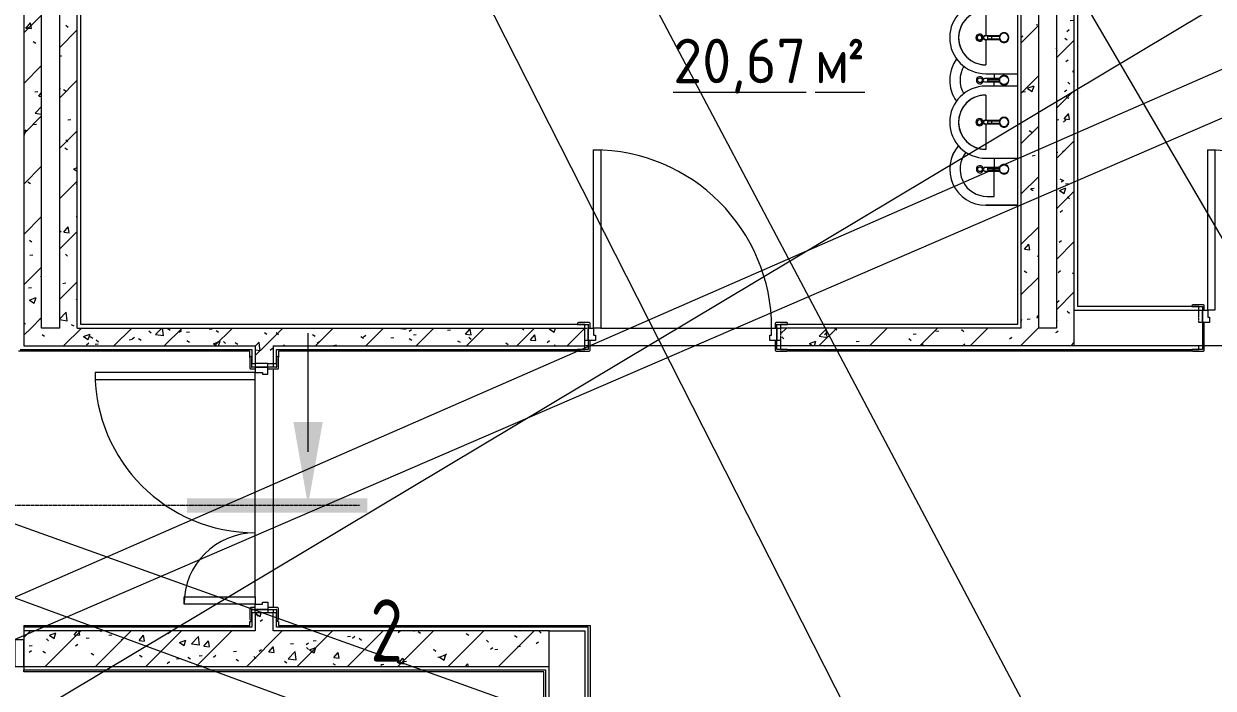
# Model space of a CAD drawing. Header units: millimetres. Extents: x -584918 to 2941280, y 3000189 to 4229862.
# Drawn here: x 172282 to 178962, y 3663408 to 3667139 of the extents above; entities that cross this region are included whole.
import ezdxf

# ---------------------------------------------------------------- set-up
doc = ezdxf.new("R2010")
doc.units = ezdxf.units.MM
doc.linetypes.add('ASVP_Линия разреза', pattern=[20, 0, -10, 0, -10])
doc.linetypes.add('ASVP_Невидимые', pattern=[5, 3, -2])
for name, color, linetype, lineweight in [('Витраж', 7, 'Continuous', 0), ('Двери', 7, 'Continuous', 0), ('Марки помещений', 7, 'Continuous', 0), ('Обобщенные модели', 7, 'Continuous', 0), ('Перекрытие', 7, 'Continuous', 0), ('Разрезы', 7, 'Continuous', 0), ('Сантехника', 7, 'Continuous', 0), ('Стены внутренние', 7, 'Continuous', 0), ('Стены несущие', 7, 'Continuous', 0), ('Стены отделка', 7, 'Continuous', 0), ('экспертиза ДУ', 1, 'Continuous', 0), ('экспертиза ДУ пояснения', 6, 'Continuous', 0), ('экспертиза условные обозначения', 1, 'Continuous', 0)]:
    doc.layers.add(name, color=color, linetype=linetype, lineweight=lineweight)
doc.styles.add('GOST Common_2', font='', dxfattribs={"height": 500})
doc.styles.add('GOST Common_3', font='', dxfattribs={"width": 0.9, "height": 500})
doc.styles.add('GOST Common_4', font='', dxfattribs={"width": 0.8, "height": 700})
doc.styles.get('GOST Common_2').set_extended_font_data('GOST Common')
doc.styles.get('GOST Common_3').set_extended_font_data('GOST Common')
doc.styles.get('GOST Common_4').set_extended_font_data('GOST Common')
pattern_1 = [(45, (192051.36, 3643581.32), (-141.4214, 141.4214), [])]
pattern_2 = [(50, (192051.36, 3643581.32), (364.368, -31.8783), [38.1, -419.1]), (355, (192051.36, 3643581.3), (-70.486, 382.1133), [30.48, -335.28]), (100.451, (192081.73, 3643578.66), (293.885, 350.2334), [32.38, -356.18]), (46.184, (192051.36, 3643682.9), (542.1585, -84.086), [57.15, -628.65]), (96.636, (192096.54, 3643675.9), (474.805, 494.8554), [48.57, -534.27]), (351.184, (192051.36, 3643682.9), (474.81, 494.85), [45.72, -502.92]), (21, (192102.16, 3643657.52), (303.2285, -204.5305), [38.1, -419.1]), (326, (192102.16, 3643657.5), (123.604, 368.376), [30.48, -335.28]), (71.451, (192127.43, 3643640.47), (426.834, 163.8427), [32.38, -356.18]), (37.5, (192051.36, 3643581.32), (6.17665, 169.11015), [16.764, -314.452, 16.764, -323.596, -336.55]), (37.5, (192051.36, 3643581.32), (6.17665, 169.11015), [-671.576, 16.764, -319.786]), (7.5, (192051.36, 3643581.32), (133.6389, 200.3615), [16.764, -177.292, 16.764, -306.832, -128.27]), (7.5, (192051.36, 3643581.32), (133.6389, 200.3615), [-517.652, 16.764, -111.506]), (327.5, (191938.08, 3643581.32), (271.1818, -11.45836), [16.764, -110.236, 16.764, -379.476, -525.78]), (327.5, (191938.08, 3643581.32), (271.1818, -11.45836), [-523.24, 16.764, -509.016]), (317.5, (191887.28, 3643581.32), (296.2585, 50.8528), [16.764, -148.336, 16.764, -246.38, -373.38]), (317.5, (191887.28, 3643581.32), (296.2585, 50.8528), [-428.244, 16.764, -356.616])]

# ---------------------------------------------------------------- blocks, each defined once
blk = doc.blocks.new('ADSK_УмывальникДетский_Полукруглый_Керамический_ГОСТ30493-96 _ копия - 2-ой величины-925761-АР Этаж 01')
at = {"layer": 'Сантехника', "color": 9, "true_color": 0xe1b7aa}
for p, q in [((-14189.1, 24631.8), (-14366.6, 24631.8)), ((-14366.6, 24581.8), (-14366.6, 24439.3)), ((-14366.6, 24419.4), (-14366.6, 24276.8)), ((-14366.6, 24226.8), (-14189.1, 24226.8))]:
    blk.add_line(p, q, dxfattribs=at)
at = {"layer": 'Сантехника', "color": 9, "true_color": 0xe1b7aa, "flags": 128}
blk.add_lwpolyline([(-14366.6, 24581.8), (-14372.7, 24581.7), (-14378.8, 24581.3), (-14384.9, 24580.7), (-14390.9, 24579.9), (-14396.9, 24578.8), (-14402.9, 24577.5), (-14408.7, 24575.9), (-14414.6, 24574.1), (-14420.3, 24572.1), (-14426, 24569.8), (-14431.6, 24567.3), (-14437, 24564.6), (-14442.4, 24561.7), (-14447.6, 24558.5), (-14452.7, 24555.2), (-14457.7, 24551.7), (-14462.5, 24547.9), (-14467.2, 24544), (-14471.7, 24539.9), (-14476, 24535.6), (-14480.2, 24531.1), (-14484.1, 24526.5), (-14487.9, 24521.7), (-14491.5, 24516.8), (-14494.9, 24511.7), (-14498.1, 24506.5), (-14501.1, 24501.2), (-14503.9, 24495.8), (-14506.4, 24490.2), (-14508.7, 24484.6), (-14510.8, 24478.9), (-14512.7, 24473.1), (-14514.3, 24467.2), (-14515.7, 24461.2), (-14516.9, 24455.3), (-14517.8, 24449.2), (-14518.5, 24443.2), (-14518.9, 24437.1), (-14519.1, 24431), (-14519, 24424.9), (-14518.7, 24418.8), (-14518.2, 24412.7), (-14517.4, 24406.7), (-14516.4, 24400.7), (-14515.1, 24394.7), (-14513.6, 24388.8), (-14511.9, 24382.9), (-14509.9, 24377.2), (-14507.7, 24371.5), (-14505.3, 24365.9), (-14502.6, 24360.4), (-14499.8, 24355), (-14496.7, 24349.7), (-14493.4, 24344.6), (-14489.9, 24339.6), (-14486.2, 24334.7), (-14482.3, 24330), (-14478.3, 24325.5), (-14474, 24321.1), (-14469.6, 24316.9), (-14465, 24312.9), (-14460.3, 24309), (-14455.4, 24305.4), (-14450.4, 24301.9), (-14445.2, 24298.7), (-14439.9, 24295.6), (-14434.5, 24292.8), (-14429, 24290.2), (-14423.4, 24287.8), (-14417.7, 24285.6), (-14411.9, 24283.7), (-14406, 24282), (-14400.1, 24280.6), (-14394.1, 24279.3), (-14388.1, 24278.4), (-14382.1, 24277.6), (-14376, 24277.1), (-14369.9, 24276.9), (-14366.6, 24276.8)], dxfattribs=at)
at = {"layer": 'Сантехника', "color": 9, "true_color": 0xe1b7aa}
for centre, radius, start, end in [((-14366.6, 24429.3), 202.5, 90, 270), ((-14366.6, 24429.3), 152.5, 90, 270), ((-14401.6, 24429.3), 20, 90, 270), ((-14401.6, 24429.3), 20, 15, 90), ((-14401.6, 24429.3), 20, 270, 345)]:
    blk.add_arc(centre, radius, start, end, dxfattribs=at)
blk = doc.blocks.new('ADSK_Смеситель_ГОСТ25809-96 - Для умывальника_Однорукояточный-V98-АР Этаж 01')
at = {"layer": 'Сантехника', "color": 253, "true_color": 0xaaaaaa}
for p, q in [((-14370.2, 23489.7), (-14374.1, 23489.7)), ((-14374.1, 23469.7), (-14370.2, 23469.7)), ((-14347.5, 23489.7), (-14370.2, 23489.7)), ((-14370.2, 23469.7), (-14347.5, 23469.7)), ((-14334.4, 23485.7), (-14355.1, 23485.7)), ((-14355.1, 23484.7), (-14355.1, 23485.7)), ((-14355.1, 23485.7), (-14355.1, 23484.7)), ((-14355.1, 23474.7), (-14355.1, 23484.7)), ((-14355.1, 23474.7), (-14355.1, 23473.7)), ((-14355.1, 23473.7), (-14355.1, 23474.7)), ((-14355.1, 23473.7), (-14334.4, 23473.7)), ((-14289.3, 23489.7), (-14347.5, 23489.7)), ((-14347.5, 23469.7), (-14289.3, 23469.7)), ((-14288.7, 23485.7), (-14334.4, 23485.7)), ((-14334.4, 23473.7), (-14288.7, 23473.7)), ((-14334.3, 23484.7), (-14334.3, 23474.7))]:
    blk.add_line(p, q, dxfattribs=at)
for radius, start, end in [(27.5, 90, 168.92236), (27.5, 191.0769, 270), (27.5, 135, 168.02326), (27.5, 191.97737, 225), (24.5, 90, 270), (24.5, 165, 169.77016), (24.5, 165, 169.77016), (24.5, 190.22984, 195), (24.5, 190.22984, 195), (27.5, 113.3122, 126.68809), (27.5, 233.31278, 246.68867), (27.5, 90, 108.02305), (27.5, 251.97766, 270), (27.5, 71.97695, 90), (27.5, 270, 90), (24.5, 270, 90), (27.5, 270, 288.02234), (27.5, 53.31191, 66.6878), (27.5, 293.31133, 306.68722), (27.5, 11.97674, 45), (27.5, 315, 348.02263), (27.5, 353.31162, 6.68751)]:
    blk.add_arc((-14264.1, 23479.7), radius, start, end, dxfattribs=at)
for start_param, end_param in [(0.523599, 1.570796), (1.570796, 2.617994), (0, 0.436735), (2.704858, 3.141593)]:
    blk.add_ellipse((-14374.1, 23479.7), major_axis=(0, 10), ratio=0.965926, start_param=start_param, end_param=end_param, dxfattribs=at)
for points, knots in [([(-14377.3, 23479.7), (-14377.3, 23480.5), (-14377.2, 23481.9), (-14376.8, 23483.5), (-14376.4, 23484.7), (-14375.9, 23485.6), (-14375.5, 23486.3), (-14375.1, 23486.9), (-14374.5, 23487.6), (-14373.9, 23488.2), (-14373.3, 23488.7), (-14372.9, 23488.9), (-14372.5, 23489.2), (-14372.1, 23489.3), (-14371.6, 23489.5), (-14371.1, 23489.6), (-14370.7, 23489.7), (-14370.4, 23489.7), (-14370.2, 23489.7)], [0, 0, 0, 0, 0.0833333, 0.125, 0.1666667, 0.2083333, 0.2291667, 0.25, 0.2916667, 0.3333333, 0.3541667, 0.375, 0.3958333, 0.4166667, 0.4375, 0.4583333, 0.4791667, 0.5, 0.5, 0.5, 0.5]), ([(-14370.2, 23469.7), (-14370.4, 23469.7), (-14370.7, 23469.7), (-14371.1, 23469.8), (-14371.6, 23469.9), (-14372.1, 23470), (-14372.5, 23470.2), (-14372.9, 23470.4), (-14373.3, 23470.7), (-14373.8, 23471), (-14374.2, 23471.4), (-14374.7, 23471.9), (-14375.1, 23472.4), (-14375.5, 23473.1), (-14375.9, 23473.8), (-14376.4, 23474.7), (-14376.8, 23475.8), (-14377.2, 23477.5), (-14377.3, 23478.8), (-14377.3, 23479.7)], [0.5, 0.5, 0.5, 0.5, 0.5208333, 0.5416667, 0.5625, 0.5833333, 0.6041667, 0.625, 0.6458333, 0.6666667, 0.6875, 0.7083333, 0.75, 0.7708333, 0.7916667, 0.8333333, 0.875, 0.9166667, 1, 1, 1, 1]), ([(-14343.8, 23484.7), (-14344.2, 23486.2), (-14345, 23488.1), (-14346.4, 23489.4), (-14347.1, 23489.7), (-14347.5, 23489.7)], [0.1666667, 0.1666667, 0.1666667, 0.1666667, 0.3333333, 0.4166667, 0.5, 0.5, 0.5, 0.5]), ([(-14334.8, 23485.7), (-14334.8, 23485.7), (-14334.8, 23485.7), (-14334.8, 23485.6), (-14334.9, 23485.4), (-14334.9, 23485.1), (-14334.9, 23484.9), (-14334.9, 23484.7)], [0, 0, 0, 0, 0.166667, 0.333333, 0.5, 0.666667, 1, 1, 1, 1]), ([(-14334.4, 23473.7), (-14334.4, 23473.7), (-14334.3, 23473.7), (-14334.3, 23473.8), (-14334.3, 23474), (-14334.3, 23474.2), (-14334.3, 23474.5), (-14334.3, 23474.7)], [0, 0, 0, 0, 0.166667, 0.333333, 0.5, 0.666667, 1, 1, 1, 1]), ([(-14287.7, 23486.3), (-14287.7, 23486.3), (-14287.7, 23486.2), (-14287.8, 23485.8), (-14288, 23485.1), (-14288.1, 23484.5), (-14288.2, 23484.2)], [0.77430556, 0.77430556, 0.77430556, 0.77430556, 0.78298611, 0.79166667, 0.82638889, 0.86111111, 0.86111111, 0.86111111, 0.86111111]), ([(-14288.2, 23475.2), (-14288.1, 23474.9), (-14288, 23474.4), (-14287.9, 23473.8), (-14287.8, 23473.4), (-14287.7, 23473.2), (-14287.7, 23473.1)], [0.13888889, 0.13888889, 0.13888889, 0.13888889, 0.16666667, 0.19444444, 0.20833333, 0.22222222, 0.22222222, 0.22222222, 0.22222222])]:
    blk.add_open_spline(points, degree=3, knots=knots, dxfattribs=at)
for points in [[(-14347.5, 23469.7), (-14347.1, 23469.7), (-14346.4, 23469.9), (-14345.3, 23470.9), (-14344.4, 23472.5), (-14344, 23473.9), (-14343.8, 23474.7)], [(-14334.9, 23474.7), (-14334.9, 23474.5), (-14334.9, 23474.2), (-14334.8, 23473.8), (-14334.8, 23473.7), (-14334.8, 23473.7)], [(-14334.3, 23484.7), (-14334.3, 23484.9), (-14334.3, 23485.2), (-14334.3, 23485.6), (-14334.3, 23485.7), (-14334.4, 23485.7)], [(-14288.8, 23484.7), (-14289.1, 23483), (-14289.5, 23479.7), (-14289.1, 23476.3), (-14288.8, 23474.7)], [(-14289.2, 23485.6), (-14289.2, 23485.6), (-14289.1, 23485.7), (-14289.1, 23485.7), (-14289.1, 23485.7)], [(-14289.1, 23473.7), (-14289.1, 23473.7), (-14289.1, 23473.7), (-14289.1, 23473.7)], [(-14288.7, 23485.6), (-14288.7, 23485.6), (-14288.7, 23485.6), (-14288.7, 23485.4), (-14288.7, 23485.2), (-14288.8, 23484.9), (-14288.8, 23484.8), (-14288.8, 23484.7)], [(-14288.8, 23474.7), (-14288.8, 23474.6), (-14288.8, 23474.4), (-14288.7, 23474.2), (-14288.7, 23474), (-14288.7, 23473.8), (-14288.7, 23473.7), (-14288.7, 23473.7)]]:
    blk.add_open_spline(points, degree=3, dxfattribs=at)
blk = doc.blocks.new('ADSK_СифонБутылочный_ГОСТ23289-94 - Для умывальника_Вертикальный выпуск_DN40-V99-АР Этаж 01')
at = {"layer": 'Сантехника', "color": 253, "true_color": 0xaaaaaa}
for radius, start, end in [(13.3, 0, 180), (13.3, 180, 0), (20, 338.285, 343.48759), (20, 338.285, 343.48759)]:
    blk.add_arc((0, 0), radius, start, end, dxfattribs=at)
blk = doc.blocks.new('ADSK_Смеситель_ГОСТ25809-96 - Для умывальника_Однорукояточный-V123-АР Этаж 01')
at = {"layer": 'Сантехника', "color": 253, "true_color": 0xaaaaaa}
for p, q in [((-14370.2, 23015), (-14374.1, 23015)), ((-14374.1, 22995), (-14370.2, 22995)), ((-14347.5, 23015), (-14370.2, 23015)), ((-14370.2, 22995), (-14347.5, 22995)), ((-14334.4, 23011), (-14355.1, 23011)), ((-14355.1, 23010), (-14355.1, 23011)), ((-14355.1, 23011), (-14355.1, 23010)), ((-14355.1, 23000), (-14355.1, 23010)), ((-14355.1, 23000), (-14355.1, 22999)), ((-14355.1, 22999), (-14355.1, 23000)), ((-14355.1, 22999), (-14334.4, 22999)), ((-14289.3, 23015), (-14347.5, 23015)), ((-14347.5, 22995), (-14289.3, 22995)), ((-14288.7, 23011), (-14334.4, 23011)), ((-14334.4, 22999), (-14288.7, 22999)), ((-14334.3, 23010), (-14334.3, 23000))]:
    blk.add_line(p, q, dxfattribs=at)
for radius, start, end in [(27.5, 135, 168.02326), (27.5, 191.97737, 225), (27.5, 90, 166.84993), (27.5, 193.14942, 270), (24.5, 90, 270), (24.5, 165, 169.77016), (24.5, 165, 169.77016), (24.5, 190.22984, 195), (24.5, 190.22984, 195), (27.5, 113.3122, 126.68809), (27.5, 233.31278, 246.68867), (27.5, 90, 108.02305), (27.5, 71.97695, 90), (27.5, 270, 90), (24.5, 270, 90), (27.5, 53.31191, 66.6878), (27.5, 293.31133, 306.68722), (27.5, 11.97674, 45), (27.5, 315, 348.02263), (27.5, 353.31162, 6.68751), (27.5, 251.97766, 270), (27.5, 270, 288.02234)]:
    blk.add_arc((-14264.1, 23005), radius, start, end, dxfattribs=at)
for start_param, end_param in [(0.523599, 1.570796), (1.570796, 2.617994), (0, 0.436735), (2.704858, 3.141593)]:
    blk.add_ellipse((-14374.1, 23005), major_axis=(0, 10), ratio=0.965926, start_param=start_param, end_param=end_param, dxfattribs=at)
for points, knots in [([(-14377.3, 23005), (-14377.3, 23005.9), (-14377.2, 23007.2), (-14376.8, 23008.9), (-14376.4, 23010), (-14375.9, 23010.9), (-14375.5, 23011.6), (-14375.1, 23012.3), (-14374.5, 23013), (-14373.9, 23013.6), (-14373.3, 23014), (-14372.9, 23014.3), (-14372.5, 23014.5), (-14372.1, 23014.7), (-14371.6, 23014.8), (-14371.1, 23014.9), (-14370.7, 23015), (-14370.4, 23015), (-14370.2, 23015)], [0, 0, 0, 0, 0.0833333, 0.125, 0.1666667, 0.2083333, 0.2291667, 0.25, 0.2916667, 0.3333333, 0.3541667, 0.375, 0.3958333, 0.4166667, 0.4375, 0.4583333, 0.4791667, 0.5, 0.5, 0.5, 0.5]), ([(-14370.2, 22995), (-14370.4, 22995), (-14370.7, 22995), (-14371.1, 22995.1), (-14371.6, 22995.2), (-14372.1, 22995.4), (-14372.5, 22995.5), (-14372.9, 22995.8), (-14373.3, 22996), (-14373.8, 22996.4), (-14374.2, 22996.7), (-14374.7, 22997.2), (-14375.1, 22997.8), (-14375.5, 22998.4), (-14375.9, 22999.1), (-14376.4, 23000), (-14376.8, 23001.2), (-14377.2, 23002.8), (-14377.3, 23004.1), (-14377.3, 23005)], [0.5, 0.5, 0.5, 0.5, 0.5208333, 0.5416667, 0.5625, 0.5833333, 0.6041667, 0.625, 0.6458333, 0.6666667, 0.6875, 0.7083333, 0.75, 0.7708333, 0.7916667, 0.8333333, 0.875, 0.9166667, 1, 1, 1, 1]), ([(-14343.8, 23010), (-14344.2, 23011.5), (-14345, 23013.4), (-14346.4, 23014.8), (-14347.1, 23015), (-14347.5, 23015)], [0.1666667, 0.1666667, 0.1666667, 0.1666667, 0.3333333, 0.4166667, 0.5, 0.5, 0.5, 0.5]), ([(-14334.8, 23011), (-14334.8, 23011), (-14334.8, 23011), (-14334.8, 23010.9), (-14334.9, 23010.7), (-14334.9, 23010.5), (-14334.9, 23010.2), (-14334.9, 23010)], [0, 0, 0, 0, 0.166667, 0.333333, 0.5, 0.666667, 1, 1, 1, 1]), ([(-14334.4, 22999), (-14334.4, 22999), (-14334.3, 22999), (-14334.3, 22999.1), (-14334.3, 22999.3), (-14334.3, 22999.6), (-14334.3, 22999.8), (-14334.3, 23000)], [0, 0, 0, 0, 0.166667, 0.333333, 0.5, 0.666667, 1, 1, 1, 1]), ([(-14287.7, 23011.7), (-14287.7, 23011.6), (-14287.7, 23011.5), (-14287.8, 23011.1), (-14288, 23010.5), (-14288.1, 23009.9), (-14288.2, 23009.5)], [0.77430556, 0.77430556, 0.77430556, 0.77430556, 0.78298611, 0.79166667, 0.82638889, 0.86111111, 0.86111111, 0.86111111, 0.86111111]), ([(-14288.2, 23000.5), (-14288.1, 23000.2), (-14288, 22999.7), (-14287.9, 22999.2), (-14287.8, 22998.7), (-14287.7, 22998.5), (-14287.7, 22998.4)], [0.13888889, 0.13888889, 0.13888889, 0.13888889, 0.16666667, 0.19444444, 0.20833333, 0.22222222, 0.22222222, 0.22222222, 0.22222222])]:
    blk.add_open_spline(points, degree=3, knots=knots, dxfattribs=at)
for points in [[(-14347.5, 22995), (-14347.1, 22995), (-14346.4, 22995.3), (-14345.3, 22996.3), (-14344.4, 22997.9), (-14344, 22999.3), (-14343.8, 23000)], [(-14334.9, 23000), (-14334.9, 22999.8), (-14334.9, 22999.5), (-14334.8, 22999.1), (-14334.8, 22999), (-14334.8, 22999)], [(-14334.3, 23010), (-14334.3, 23010.2), (-14334.3, 23010.5), (-14334.3, 23010.9), (-14334.3, 23011), (-14334.4, 23011)], [(-14288.8, 23010), (-14289.1, 23008.4), (-14289.5, 23005), (-14289.1, 23001.7), (-14288.8, 23000)], [(-14289.2, 23010.9), (-14289.2, 23010.9), (-14289.1, 23011), (-14289.1, 23011), (-14289.1, 23011)], [(-14289.1, 22999), (-14289.1, 22999), (-14289.1, 22999), (-14289.1, 22999.1)], [(-14288.7, 23011), (-14288.7, 23011), (-14288.7, 23010.9), (-14288.7, 23010.7), (-14288.7, 23010.5), (-14288.8, 23010.3), (-14288.8, 23010.1), (-14288.8, 23010)], [(-14288.8, 23000), (-14288.8, 22999.9), (-14288.8, 22999.8), (-14288.7, 22999.5), (-14288.7, 22999.3), (-14288.7, 22999.1), (-14288.7, 22999.1), (-14288.7, 22999.1)]]:
    blk.add_open_spline(points, degree=3, dxfattribs=at)
blk = doc.blocks.new('ВК_Домодедово_rvt-1-АР Этаж 01')
at = {"layer": 'Сантехника', "color": 253, "lineweight": 9, "true_color": 0xaaaaaa}
for name, p in [('ADSK_УмывальникДетский_Полукруглый_Керамический_ГОСТ30493-96 _ копия - 2-ой величины-925761-АР Этаж 01', (0, -949.7)), ('ADSK_Смеситель_ГОСТ25809-96 - Для умывальника_Однорукояточный-V98-АР Этаж 01', (0, 0)), ('ADSK_УмывальникДетский_Полукруглый_Керамический_ГОСТ30493-96 _ копия - 2-ой величины-925761-АР Этаж 01', (0, -1424.3)), ('ADSK_Смеситель_ГОСТ25809-96 - Для умывальника_Однорукояточный-V123-АР Этаж 01', (0, 0))]:
    blk.add_blockref(name, p, dxfattribs=at)
at = {"layer": 'Сантехника', "color": 253, "lineweight": 9, "true_color": 0xaaaaaa, "rotation": 48.00000000000053}
for p in [(-14401.6, 23479.7), (-14401.6, 23005)]:
    blk.add_blockref('ADSK_СифонБутылочный_ГОСТ23289-94 - Для умывальника_Вертикальный выпуск_DN40-V99-АР Этаж 01', p, dxfattribs=at)
blk = doc.blocks.new('ASVP_ДверьДеревянная_2 полотна - Межкомнатная 1300х2000h_полотна_ Г Пр _1220 в свету_-7189934-АР Этаж 01')
at = {"layer": 'Двери', "lineweight": 18}
for p, q in [((-650, 1000), (-610, 1000)), ((-650, 100), (-650, 1000)), ((-610, 1000), (-610, 100)), ((650, 500), (610, 500)), ((610, 500), (610, 100)), ((650, 100), (650, 500)), ((-680, 100), (-650, 100)), ((-680, 30), (-680, 100)), ((-610, 100), (-650, 100)), ((-650, 100), (-650, 60)), ((610, 100), (650, 100)), ((680, 100), (650, 100)), ((650, 100), (650, 60)), ((680, 30), (680, 100)), ((-640, 30), (-680, 30)), ((-650, 60), (-640, 60)), ((-640, 60), (-640, 30)), ((650, 60), (640, 60)), ((640, 60), (640, 30)), ((640, 30), (680, 30))]:
    blk.add_line(p, q, dxfattribs=at)
at = {"layer": 'Двери', "linetype": 'ASVP_Невидимые', "lineweight": 18}
for p, q in [((-700, 100), (-680, 100)), ((-700, 30), (-700, 100)), ((-680, 100), (-680, 30)), ((700, 100), (680, 100)), ((680, 100), (680, 30)), ((700, 30), (700, 100)), ((-680, 30), (-700, 30)), ((680, 30), (700, 30))]:
    blk.add_line(p, q, dxfattribs=at)
at = {"layer": 'Двери'}
for centre, radius, start, end in [((-650, 100), 900, 360, 90), ((650, 100), 400, 90, 180)]:
    blk.add_arc(centre, radius, start, end, dxfattribs=at)
blk = doc.blocks.new('ASVP_НАЛИЧНИК МДФ_Двери - Наличник дверной МДФ-7405303-АР Этаж 01')
at = {"layer": 'Обобщенные модели'}
for p, q in [((-680, 150), (-680, -1)), ((-670, -5), (-670, 150)), ((670, 150), (670, -5)), ((680, -1), (680, 150)), ((-681, 0), (-740, 0)), ((-740, 0), (-740, -5)), ((-681, -1), (-681, 0)), ((740, 0), (681, 0)), ((681, 0), (681, -1)), ((740, -5), (740, 0)), ((-735, -10), (-675, -10)), ((-680, -1), (-681, -1)), ((675, -10), (735, -10)), ((681, -1), (680, -1))]:
    blk.add_line(p, q, dxfattribs=at)
for centre, start, end in [((-735, -5), 180, 270), ((-675, -5), 270, 360), ((675, -5), 180, 270), ((735, -5), 270, 360)]:
    blk.add_arc(centre, 5, start, end, dxfattribs=at)
blk = doc.blocks.new('ASVP_ДверьДеревянная_2 полотна - Межкомнатная 1300х2000h_полотна_ Г Л _1220 в свету_-7531502-АР Этаж 01')
at = {"layer": 'Двери', "lineweight": 18}
for p, q in [((650, 950), (610, 950)), ((610, 950), (610, 50)), ((650, 50), (650, 950)), ((-650, 450), (-610, 450)), ((-650, 50), (-650, 450)), ((-610, 450), (-610, 50)), ((-680, 50), (-650, 50)), ((-680, -20), (-680, 50)), ((-610, 50), (-650, 50)), ((-650, 50), (-650, 10)), ((-650, 10), (-640, 10)), ((-640, 10), (-640, -20)), ((610, 50), (650, 50)), ((650, 10), (640, 10)), ((640, 10), (640, -20)), ((680, 50), (650, 50)), ((650, 50), (650, 10)), ((680, -20), (680, 50)), ((-640, -20), (-680, -20)), ((640, -20), (680, -20))]:
    blk.add_line(p, q, dxfattribs=at)
at = {"layer": 'Двери', "linetype": 'ASVP_Невидимые', "lineweight": 18}
for p, q in [((-700, 50), (-680, 50)), ((-700, -20), (-700, 50)), ((-680, 50), (-680, -20)), ((700, 50), (680, 50)), ((680, 50), (680, -20)), ((700, -20), (700, 50)), ((-680, -20), (-700, -20)), ((680, -20), (700, -20))]:
    blk.add_line(p, q, dxfattribs=at)
at = {"layer": 'Двери'}
for centre, radius, start, end in [((650, 50), 900, 90, 180), ((-650, 50), 400, 360, 90)]:
    blk.add_arc(centre, radius, start, end, dxfattribs=at)
blk = doc.blocks.new('ASVP_НАЛИЧНИК МДФ_Двери - Наличник дверной МДФ-V87-АР Этаж 01')
at = {"layer": 'Обобщенные модели'}
for p, q in [((-681, 0), (-740, 0)), ((-740, 0), (-740, -5)), ((-681, -1), (-681, 0)), ((-680, 50), (-680, -1)), ((-670, -5), (-670, 50)), ((670, 50), (670, -5)), ((680, -1), (680, 50)), ((740, 0), (681, 0)), ((681, 0), (681, -1)), ((740, -5), (740, 0)), ((-735, -10), (-675, -10)), ((-680, -1), (-681, -1)), ((675, -10), (735, -10)), ((681, -1), (680, -1))]:
    blk.add_line(p, q, dxfattribs=at)
for centre, start, end in [((-735, -5), 180, 270), ((-675, -5), 270, 360), ((675, -5), 180, 270), ((735, -5), 270, 360)]:
    blk.add_arc(centre, 5, start, end, dxfattribs=at)
blk = doc.blocks.new('ASVP_НАЛИЧНИК МДФ_Двери - Наличник дверной МДФ-V88-АР Этаж 01')
at = {"layer": 'Обобщенные модели'}
for p, q in [((-681, 0), (-740, 0)), ((-740, 0), (-740, -5)), ((-681, -1), (-681, 0)), ((-680, 20), (-680, -1)), ((-670, -5), (-670, 20)), ((670, 20), (670, -5)), ((680, -1), (680, 20)), ((740, 0), (681, 0)), ((681, 0), (681, -1)), ((740, -5), (740, 0)), ((-735, -10), (-675, -10)), ((-680, -1), (-681, -1)), ((675, -10), (735, -10)), ((681, -1), (680, -1))]:
    blk.add_line(p, q, dxfattribs=at)
for centre, start, end in [((-735, -5), 180, 270), ((-675, -5), 270, 360), ((675, -5), 180, 270), ((735, -5), 270, 360)]:
    blk.add_arc(centre, 5, start, end, dxfattribs=at)
blk = doc.blocks.new('ASVP_ДверьДеревянная_1 полотно - Санузел 1000х2000h_полотно_ Г Пр _950 в свету_-7523500-АР Этаж 01')
at = {"layer": 'Двери', "lineweight": 18}
for p, q in [((-500, 1050), (-460, 1050)), ((-500, 50), (-500, 1050)), ((-460, 1050), (-460, 50)), ((-530, 50), (-500, 50)), ((-530, -20), (-530, 50)), ((-460, 50), (-500, 50)), ((-500, 50), (-500, 10)), ((-500, 10), (-490, 10)), ((-490, 10), (-490, -20)), ((490, 10), (500, 10)), ((490, -20), (490, 10)), ((500, 50), (530, 50)), ((500, 10), (500, 50)), ((530, 50), (530, -20)), ((-490, -20), (-530, -20)), ((530, -20), (490, -20))]:
    blk.add_line(p, q, dxfattribs=at)
at = {"layer": 'Двери', "linetype": 'ASVP_Невидимые', "lineweight": 18}
for p, q in [((-550, 50), (-530, 50)), ((-550, -20), (-550, 50)), ((-530, 50), (-530, -20)), ((530, 50), (550, 50)), ((530, -20), (530, 50)), ((550, 50), (550, -20)), ((-530, -20), (-550, -20)), ((550, -20), (530, -20))]:
    blk.add_line(p, q, dxfattribs=at)
at = {"layer": 'Двери'}
blk.add_arc((-500, 50), 1000, 0, 90, dxfattribs=at)
blk = doc.blocks.new('ASVP_НАЛИЧНИК МДФ_Двери - Наличник дверной МДФ-V90-АР Этаж 01')
at = {"layer": 'Обобщенные модели'}
h = blk.add_hatch(dxfattribs=at)
h.set_pattern_fill('FP_40', color=256, style=0, pattern_type=2)
h.set_pattern_definition([(216.87, (16235.7, -21312.83), (1249.4985, 833.00223), [208.25, -1874.25]), (206.565, (16485.6, -21437.78), (-416.5007, -416.5004), [465.661, -465.661]), (198.435, (16485.6, -21646.03), (-832.99954, -416.50086), [263.418, -1053.671])])
h.paths.add_polyline_path([(-585, -10), (-525, -10), (-521.5, -8.5), (-520, -5), (-520, 50), (-530, 50), (-531, 0), (-590, -1), (-590, -5), (-588.5, -8.5)])
h.paths.add_polyline_path([(530, -10), (585, -10), (588.5, -8.5), (590, -5), (590, 0), (530, 0), (530, 50), (520, 50), (520, -5), (521.5, -8.5), (525, -10)])
for p, q in [((-531, 0), (-590, 0)), ((-590, 0), (-590, -5)), ((-531, -1), (-531, 0)), ((-530, 50), (-530, -1)), ((-520, -5), (-520, 50)), ((520, 50), (520, -5)), ((530, -1), (530, 50)), ((590, 0), (531, 0)), ((531, 0), (531, -1)), ((590, -5), (590, 0)), ((-585, -10), (-525, -10)), ((-530, -1), (-531, -1)), ((525, -10), (585, -10)), ((531, -1), (530, -1))]:
    blk.add_line(p, q, dxfattribs=at)
for centre, start, end in [((-585, -5), 180, 270), ((-525, -5), 270, 360), ((525, -5), 180, 270), ((585, -5), 270, 360)]:
    blk.add_arc(centre, 5, start, end, dxfattribs=at)
blk = doc.blocks.new('ASVP_НАЛИЧНИК МДФ_Двери - Наличник дверной МДФ-V91-АР Этаж 01')
at = {"layer": 'Обобщенные модели'}
for p, q in [((-531, 0), (-590, 0)), ((-590, 0), (-590, -5)), ((-531, -1), (-531, 0)), ((-530, 20), (-530, -1)), ((-520, -5), (-520, 20)), ((520, 20), (520, -5)), ((530, -1), (530, 20)), ((590, 0), (531, 0)), ((531, 0), (531, -1)), ((590, -5), (590, 0)), ((-585, -10), (-525, -10)), ((-530, -1), (-531, -1)), ((525, -10), (585, -10)), ((531, -1), (530, -1))]:
    blk.add_line(p, q, dxfattribs=at)
for centre, start, end in [((-585, -5), 180, 270), ((-525, -5), 270, 360), ((525, -5), 180, 270), ((585, -5), 270, 360)]:
    blk.add_arc(centre, 5, start, end, dxfattribs=at)
blk = doc.blocks.new('Прямоугольный импост - 50х150 мм-7546359-АР Этаж 01')
at = {"layer": 'Витраж', "lineweight": 18}
for p, q in [((0, 115), (-50, 115)), ((-50, 115), (-50, -35)), ((0, -35), (0, 115)), ((-50, -35), (0, -35))]:
    blk.add_line(p, q, dxfattribs=at)
blk = doc.blocks.new('ASVP_2D_Раковина - Раковина 405х380 _детская_-7566277-АР Этаж 01')
at = {"layer": 'Сантехника'}
for p, q in [((93.4, -10), (93.4, -187.5)), ((93.4, -187.5), (93.4, -10)), ((-119.1, -110.6), (-119.1, -191.9)), ((-115.1, -176), (-115.1, -109.6)), ((-103.1, -109.6), (-103.1, -176)), ((-99.1, -191.9), (-99.1, -110.6)), ((-171, -140), (-119.1, -140)), ((-103.1, -176), (-115.1, -176)), ((43.4, -140), (-99.1, -140)), ((43.4, -179.3), (43.4, -140))]:
    blk.add_line(p, q, dxfattribs=at)
for centre, radius in [((-109.1, -85), 24.5), ((-109.1, -220), 13.3)]:
    blk.add_circle(centre, radius, dxfattribs=at)
for centre, radius, start, end in [((-109.1, -85), 27.5, 282.60226, 257.39574), ((-109.1, -85), 25.3, 256.2911, 283.70672), ((-109.1, -187.5), 202.5, 228.87439, 0), ((-109.1, -187.5), 202.5, 229.09091, 0), ((-109.1, -179.3), 152.5, 230.82299, 360), ((-109.1, -191.9), 10, 180, 360), ((-109.1, -220), 20, 104.14377, 75.85623)]:
    blk.add_arc(centre, radius, start, end, dxfattribs=at)
blk = doc.blocks.new('ASVP_2D_Раковина - Раковина 405х380 _детская_-V200-АР Этаж 01')
at = {"layer": 'Сантехника'}
for p, q in [((-119.1, -110.6), (-119.1, -191.9)), ((-115.1, -176), (-115.1, -109.6)), ((-103.1, -109.6), (-103.1, -176)), ((-99.1, -191.9), (-99.1, -110.6)), ((-145.7, -140), (-119.1, -140)), ((-103.1, -176), (-115.1, -176)), ((-76, -140), (-99.1, -140))]:
    blk.add_line(p, q, dxfattribs=at)
for centre, radius in [((-109.1, -85), 24.5), ((-109.1, -220), 13.3)]:
    blk.add_circle(centre, radius, dxfattribs=at)
for centre, radius, start, end in [((-109.1, -85), 27.5, 282.60226, 257.39574), ((-109.1, -85), 25.3, 256.2911, 283.70672), ((-109.1, -191.9), 10, 180, 360), ((-109.1, -220), 20, 104.14377, 75.85623), ((-109.1, -179.3), 152.5, 238.7343, 300), ((-109.1, -187.5), 202.5, 233.67618, 305.65863), ((-109.1, -187.5), 202.5, 233.77089, 305.5424)]:
    blk.add_arc(centre, radius, start, end, dxfattribs=at)
blk = doc.blocks.new('Разрез - Номер вида сзади_3_5 мм-64069-АР Этаж 01')
at = {"layer": 'Разрезы'}
for points in [[(9.798, 0.404), (9.798, -0.394), (-0.333, -0.394), (-0.333, 0.404)], [(2.176, -4.675), (3, 0), (3.824, -4.675)]]:
    blk.add_hatch(color=256, dxfattribs=at).paths.add_polyline_path(points)
at = {"layer": 'Разрезы', "lineweight": 20}
blk.add_line((3, -3), (3, -9.663), dxfattribs=at)

msp = doc.modelspace()

# ---------------------------------------------------------------- hatches: boundary and pattern name
at = {"layer": 'Стены внутренние'}
h = msp.add_hatch(dxfattribs=at)
h.set_pattern_fill('FP_1', color=256, style=0, pattern_type=2)
h.set_pattern_definition(pattern_1)
h.paths.add_polyline_path([(172338.51, 3665430.649), (172382.26, 3665430.649), (172382.26, 3671590.649), (172282.26, 3671590.649), (172282.26, 3665430.649)])
h = msp.add_hatch(dxfattribs=at)
h.set_pattern_fill('FP_2', color=256, style=0, pattern_type=2)
h.set_pattern_definition(pattern_2)
h.paths.add_polyline_path([(172338.51, 3665430.649), (172382.26, 3665430.649), (172382.26, 3671590.649), (172282.26, 3671590.649), (172282.26, 3665430.649)])
h = msp.add_hatch(dxfattribs=at)
h.set_pattern_fill('FP_1', color=256, style=0, pattern_type=2)
h.set_pattern_definition(pattern_1)
h.paths.add_polyline_path([(172482.26, 3665430.649), (172582.26, 3665430.649), (172582.26, 3669730.649), (172482.26, 3669730.649), (172482.26, 3666006.385)])
h = msp.add_hatch(dxfattribs=at)
h.set_pattern_fill('FP_2', color=256, style=0, pattern_type=2)
h.set_pattern_definition(pattern_2)
h.paths.add_polyline_path([(172482.26, 3665430.649), (172582.26, 3665430.649), (172582.26, 3669730.649), (172482.26, 3669730.649), (172482.26, 3666006.385)])
h = msp.add_hatch(dxfattribs=at)
h.set_pattern_fill('FP_1', color=256, style=0, pattern_type=2)
h.set_pattern_definition(pattern_1)
h.paths.add_polyline_path([(177982.26, 3665430.649), (177982.26, 3669518.431), (177882.26, 3669558.348), (177882.26, 3665430.649)])
h = msp.add_hatch(dxfattribs=at)
h.set_pattern_fill('FP_2', color=256, style=0, pattern_type=2)
h.set_pattern_definition(pattern_2)
h.paths.add_polyline_path([(177982.26, 3665430.649), (177982.26, 3669518.431), (177882.26, 3669558.348), (177882.26, 3665430.649)])
h = msp.add_hatch(dxfattribs=at)
h.set_pattern_fill('FP_1', color=256, style=0, pattern_type=2)
h.set_pattern_definition(pattern_1)
h.paths.add_polyline_path([(178082.26, 3665330.649), (178182.26, 3665330.649), (178182.26, 3669437.834), (178082.26, 3669478.133), (178082.26, 3665430.649)])
h = msp.add_hatch(dxfattribs=at)
h.set_pattern_fill('FP_2', color=256, style=0, pattern_type=2)
h.set_pattern_definition(pattern_2)
h.paths.add_polyline_path([(178082.26, 3665330.649), (178182.26, 3665330.649), (178182.26, 3669437.834), (178082.26, 3669478.133), (178082.26, 3665430.649)])
h = msp.add_hatch(dxfattribs=at)
h.set_pattern_fill('FP_1', color=256, style=0, pattern_type=2)
h.set_pattern_definition(pattern_1)
h.paths.add_polyline_path([(172382.26, 3665330.649), (175432.26, 3665330.649), (175432.26, 3665430.649), (172282.26, 3665430.649), (172282.26, 3665330.649)])
h.paths.add_polyline_path([(177119.127, 3665330.649), (178082.26, 3665330.649), (178082.26, 3665430.649), (176532.26, 3665430.649), (176532.26, 3665330.649)])
h = msp.add_hatch(dxfattribs=at)
h.set_pattern_fill('FP_2', color=256, style=0, pattern_type=2)
h.set_pattern_definition(pattern_2)
h.paths.add_polyline_path([(172382.26, 3665330.649), (175432.26, 3665330.649), (175432.26, 3665430.649), (172282.26, 3665430.649), (172282.26, 3665330.649)])
h.paths.add_polyline_path([(177119.127, 3665330.649), (178082.26, 3665330.649), (178082.26, 3665430.649), (176532.26, 3665430.649), (176532.26, 3665330.649)])
h = msp.add_hatch(dxfattribs=at)
h.set_pattern_fill('FP_1', color=256, style=0, pattern_type=2)
h.set_pattern_definition(pattern_1)
h.paths.add_polyline_path([(173582.26, 3663730.649), (173682.26, 3663730.649), (173682.26, 3663830.649), (173582.26, 3663830.649), (173582.26, 3663775.976)])
h.paths.add_polyline_path([(173582.26, 3665230.649), (173682.26, 3665230.649), (173682.26, 3665330.649), (173582.26, 3665330.649), (173582.26, 3665310.649)])
h = msp.add_hatch(dxfattribs=at)
h.set_pattern_fill('FP_2', color=256, style=0, pattern_type=2)
h.set_pattern_definition(pattern_2)
h.paths.add_polyline_path([(173582.26, 3663730.649), (173682.26, 3663730.649), (173682.26, 3663830.649), (173582.26, 3663830.649), (173582.26, 3663775.976)])
h.paths.add_polyline_path([(173582.26, 3665230.649), (173682.26, 3665230.649), (173682.26, 3665330.649), (173582.26, 3665330.649), (173582.26, 3665310.649)])
h = msp.add_hatch(dxfattribs=at)
h.set_pattern_fill('FP_1', color=256, style=0, pattern_type=2)
h.set_pattern_definition(pattern_1)
h.paths.add_polyline_path([(175232.26, 3663530.649), (175232.26, 3663730.649), (172282.26, 3663730.649), (172282.26, 3663530.649), (174319.573, 3663530.649)])
h = msp.add_hatch(dxfattribs=at)
h.set_pattern_fill('FP_2', color=256, style=0, pattern_type=2)
h.set_pattern_definition(pattern_2)
h.paths.add_polyline_path([(175232.26, 3663530.649), (175232.26, 3663730.649), (172282.26, 3663730.649), (172282.26, 3663530.649), (174319.573, 3663530.649)])
at = {"layer": 'экспертиза условные обозначения'}
h = msp.add_hatch(dxfattribs=at)
h.set_pattern_fill('GRASS', color=6, scale=24)
h.set_pattern_definition([(90, (167757.9, 3538078.35), (-431.0523, 431.0523), [114.3, -747.8046]), (45, (167757.9, 3538078.35), (-431.0523, 431.0523), [114.3, -495.3]), (135, (167757.9, 3538078.35), (-431.0523, -431.0523), [114.3, -495.3])])
edge = h.paths.add_edge_path()
edge.add_line((171228.802, 3674504.925), (175959.148, 3672598.666))
edge.add_line((175959.148, 3672598.666), (177304.743, 3675937.734))
edge.add_line((177304.743, 3675937.734), (185745.165, 3672536.37))
edge.add_line((185745.165, 3672536.37), (184399.57, 3669197.302))
edge.add_line((184399.57, 3669197.302), (187667.42, 3667880.407))
edge.add_line((187667.42, 3667880.407), (189454.548, 3667160.221))
edge.add_line((189454.548, 3667160.221), (188744.373, 3665397.935))
edge.add_line((188744.373, 3665397.935), (185826.825, 3666573.664))
edge.add_arc((185436.338, 3665596.839), 1051.983, 68.2109102, 179.8403907)
edge.add_line((184384.359, 3665599.769), (184284.359, 3663730.649))
edge.add_line((184284.359, 3663730.649), (181334.359, 3663730.649))
edge.add_line((181334.359, 3663730.649), (181334.359, 3668384.06))
edge.add_line((181334.359, 3668384.06), (172880.972, 3671790.649))
edge.add_line((172880.972, 3671790.649), (170534.359, 3671790.649))
edge.add_line((170534.359, 3671790.649), (170534.359, 3672781.679))
edge.add_line((170534.359, 3672781.679), (171228.802, 3674504.925))

# ---------------------------------------------------------------- linework, layer by layer
at = {"layer": 'Обобщенные модели'}
for p, q in [((178842.26, 3665555.649), (178842.26, 3665550.649)), ((178842.26, 3665550.649), (178901.26, 3665550.649)), ((178907.26, 3665560.649), (178847.26, 3665560.649)), ((178901.26, 3665551.649), (178902.26, 3665551.649)), ((178901.26, 3665550.649), (178901.26, 3665551.649)), ((178902.26, 3665551.649), (178902.26, 3665530.649)), ((178912.26, 3665530.649), (178912.26, 3665555.649))]:
    msp.add_line(p, q, dxfattribs=at)
for centre, start, end in [((178847.26, 3665555.649), 90, 180), ((178907.26, 3665555.649), 0, 90)]:
    msp.add_arc(centre, 5, start, end, dxfattribs=at)
at = {"layer": 'Перекрытие'}
for p, q in [((175522.26, 3665430.649), (176482.26, 3665430.649)), ((175452.26, 3665330.649), (175432.26, 3665330.649)), ((176502.26, 3665330.649), (175462.26, 3665330.649)), ((176532.26, 3665330.649), (176512.26, 3665330.649)), ((178902.26, 3665330.649), (178882.26, 3665330.649)), ((180252.26, 3665330.649), (178912.26, 3665330.649)), ((173682.26, 3665230.649), (173682.26, 3665210.649)), ((173682.26, 3665200.649), (173682.26, 3663860.649)), ((173582.26, 3663920.649), (173582.26, 3665140.649)), ((173682.26, 3663850.649), (173682.26, 3663830.649))]:
    msp.add_line(p, q, dxfattribs=at)
at = {"layer": 'Разрезы', "linetype": 'ASVP_Линия разреза'}
msp.add_line((171012.283, 3664435.002), (174178.73, 3664435.002), dxfattribs=at)
at = {"layer": 'Стены внутренние'}
for p, q in [((173552.26, 3665300.649), (172252.26, 3665300.649)), ((173552.26, 3665265.649), (173552.26, 3665300.649)), ((175392.26, 3665300.649), (173712.26, 3665300.649)), ((173712.26, 3665300.649), (173712.26, 3665265.649)), ((175392.26, 3665300.649), (175392.26, 3665305.649)), ((176572.26, 3665300.649), (176572.26, 3665305.649)), ((178842.26, 3665300.649), (176572.26, 3665300.649)), ((178842.26, 3665300.649), (178842.26, 3665305.649)), ((173552.26, 3663760.649), (173552.26, 3663782.644)), ((173552.26, 3663782.644), (173562.26, 3663782.644)), ((173712.26, 3663782.644), (173702.26, 3663782.644)), ((173712.26, 3663782.644), (173712.26, 3663760.649)), ((172282.26, 3663760.649), (173552.26, 3663760.649)), ((172282.26, 3663760.649), (172282.26, 3663750.649)), ((173712.26, 3663760.649), (175462.26, 3663760.649)), ((175462.26, 3663760.649), (175462.26, 3659170.649)), ((172282.26, 3663500.649), (172282.26, 3663510.649)), ((175202.26, 3663500.649), (172282.26, 3663500.649)), ((175202.26, 3659170.649), (175202.26, 3663500.649))]:
    msp.add_line(p, q, dxfattribs=at)
at = {"layer": 'Стены несущие'}
for p, q in [((172382.26, 3665430.649), (172382.26, 3669730.649)), ((172482.26, 3669730.649), (172482.26, 3665430.649)), ((177982.26, 3665430.649), (177982.26, 3669518.431)), ((178082.26, 3669478.133), (178082.26, 3665430.649)), ((178182.26, 3665330.649), (178182.26, 3669437.834)), ((172582.26, 3665430.649), (172582.26, 3669330.649)), ((177882.26, 3669330.649), (177882.26, 3665430.649)), ((172282.26, 3668930.649), (172282.26, 3665330.649)), ((172482.26, 3665430.649), (172382.26, 3665430.649)), ((172582.26, 3665430.649), (175432.26, 3665430.649)), ((177882.26, 3665430.649), (176532.26, 3665430.649)), ((178082.26, 3665430.649), (177982.26, 3665430.649)), ((172282.26, 3665330.649), (173582.26, 3665330.649)), ((173582.26, 3665330.649), (173582.26, 3665230.649)), ((173682.26, 3665330.649), (175432.26, 3665330.649)), ((173682.26, 3665330.649), (173682.26, 3665230.649)), ((175432.26, 3665330.649), (175432.26, 3665360.649)), ((176532.26, 3665360.649), (176532.26, 3665330.649)), ((178182.26, 3665330.649), (176532.26, 3665330.649)), ((173652.26, 3665230.649), (173682.26, 3665230.649)), ((173582.26, 3663830.649), (173582.26, 3663730.649)), ((173682.26, 3663830.649), (173652.26, 3663830.649)), ((173682.26, 3663730.649), (173682.26, 3663830.649)), ((173582.26, 3663730.649), (172282.26, 3663730.649)), ((172282.26, 3663730.649), (172282.26, 3663530.649)), ((175232.26, 3663730.649), (173682.26, 3663730.649)), ((175232.26, 3663530.649), (175232.26, 3663730.649)), ((172282.26, 3663530.649), (175232.26, 3663530.649))]:
    msp.add_line(p, q, dxfattribs=at)
at = {"layer": 'Стены отделка'}
for p, q in [((172602.26, 3665450.649), (172602.26, 3669310.649)), ((177862.26, 3668929.067), (177862.26, 3665450.649)), ((178202.26, 3665550.649), (178202.26, 3668210.649)), ((178182.26, 3665530.649), (178882.26, 3665530.649)), ((178882.26, 3665550.649), (178202.26, 3665550.649)), ((178882.26, 3665530.649), (178882.26, 3665550.649)), ((175432.26, 3665450.649), (172602.26, 3665450.649)), ((175432.26, 3665430.649), (175432.26, 3665450.649)), ((177862.26, 3665450.649), (176532.26, 3665450.649)), ((176532.26, 3665450.649), (176532.26, 3665430.649)), ((172582.26, 3665430.649), (172582.26, 3665430.649)), ((173682.26, 3665330.649), (173682.26, 3665330.649)), ((175432.26, 3665310.649), (175432.26, 3665330.649)), ((176532.26, 3665330.649), (176532.26, 3665310.649)), ((178882.26, 3665330.649), (178182.26, 3665330.649)), ((178882.26, 3665310.649), (178882.26, 3665330.649)), ((172262.26, 3665310.649), (173562.26, 3665310.649)), ((173562.26, 3665310.649), (173562.26, 3665230.649)), ((173702.26, 3665310.649), (175432.26, 3665310.649)), ((173702.26, 3665230.649), (173702.26, 3665310.649)), ((176532.26, 3665310.649), (178882.26, 3665310.649)), ((173562.26, 3665230.649), (173582.26, 3665230.649)), ((173682.26, 3665230.649), (173702.26, 3665230.649)), ((173582.26, 3663830.649), (173562.26, 3663830.649)), ((173562.26, 3663830.649), (173562.26, 3663750.649)), ((173702.26, 3663830.649), (173682.26, 3663830.649)), ((173702.26, 3663750.649), (173702.26, 3663830.649)), ((173562.26, 3663750.649), (172282.26, 3663750.649)), ((172282.26, 3663750.649), (172282.26, 3663730.649)), ((175452.26, 3663750.649), (173702.26, 3663750.649)), ((175232.26, 3663730.649), (175432.26, 3663730.649)), ((175432.26, 3663730.649), (175432.26, 3663030.649)), ((175452.26, 3659130.649), (175452.26, 3663750.649)), ((172282.26, 3663530.649), (172282.26, 3663510.649)), ((175232.26, 3663030.649), (175232.26, 3663530.649)), ((172282.26, 3663510.649), (175212.26, 3663510.649)), ((175212.26, 3663510.649), (175212.26, 3659130.649))]:
    msp.add_line(p, q, dxfattribs=at)
at = {"layer": 'экспертиза ДУ', "elevation": 0}
for points in [[(123227.279, 3681908.128), (177580.647, 3661952.7)], [(178568.883, 3662056.765), (123227.279, 3681908.128)]]:
    msp.add_lwpolyline(points, dxfattribs=at)
at = {"layer": 'экспертиза ДУ'}
for points in [[(118317.279, 3630968.128), (188059.209, 3672669.268)], [(187297.279, 3670188.128), (128427.279, 3644768.128), (186337.279, 3670088.128)]]:
    msp.add_lwpolyline(points, dxfattribs=at)
at = {"layer": 'экспертиза ДУ пояснения', "elevation": 0}
for points in [[(152813.643, 3710722.104), (177580.647, 3661952.7)], [(178568.883, 3662056.765), (152813.643, 3710722.104)], [(152813.643, 3710722.104), (184197.126, 3657070.823)]]:
    msp.add_lwpolyline(points, dxfattribs=at)

# ---------------------------------------------------------------- block references
msp.add_blockref('ВК_Домодедово_rvt-1-АР Этаж 01', (192051.361, 3643581.316))
at = {"layer": 'Витраж'}
msp.add_blockref('Прямоугольный импост - 50х150 мм-7546359-АР Этаж 01', (172282.26, 3663565.649), dxfattribs=at)
at = {"layer": 'Двери'}
for name, p in [('ASVP_ДверьДеревянная_1 полотно - Санузел 1000х2000h_полотно_ Г Пр _950 в свету_-7523500-АР Этаж 01', (175982.26, 3665380.649)), ('ASVP_ДверьДеревянная_2 полотна - Межкомнатная 1300х2000h_полотна_ Г Пр _1220 в свету_-7189934-АР Этаж 01', (179582.26, 3665430.649))]:
    msp.add_blockref(name, p, dxfattribs=at)
at = {"layer": 'Двери', "rotation": 90.00000000004167}
msp.add_blockref('ASVP_ДверьДеревянная_2 полотна - Межкомнатная 1300х2000h_полотна_ Г Л _1220 в свету_-7531502-АР Этаж 01', (173632.26, 3664530.649), dxfattribs=at)
at = {"layer": 'Обобщенные модели'}
for name, p, rotation in [('ASVP_НАЛИЧНИК МДФ_Двери - Наличник дверной МДФ-V91-АР Этаж 01', (175982.26, 3665450.649), 180), ('ASVP_НАЛИЧНИК МДФ_Двери - Наличник дверной МДФ-V88-АР Этаж 01', (173562.26, 3664530.649), 270.0000000000414), ('ASVP_НАЛИЧНИК МДФ_Двери - Наличник дверной МДФ-V87-АР Этаж 01', (173702.26, 3664530.649), 90.00000000004167)]:
    msp.add_blockref(name, p, dxfattribs=dict(at, rotation=rotation))
for name, p in [('ASVP_НАЛИЧНИК МДФ_Двери - Наличник дверной МДФ-7405303-АР Этаж 01', (179582.26, 3665310.649)), ('ASVP_НАЛИЧНИК МДФ_Двери - Наличник дверной МДФ-V90-АР Этаж 01', (175982.26, 3665310.649))]:
    msp.add_blockref(name, p, dxfattribs=at)
at = {"layer": 'Разрезы', "xscale": 99.99999999999993, "yscale": 99.99999999999993, "zscale": 99.99999999999993, "rotation": 180}
msp.add_blockref('Разрез - Номер вида сзади_3_5 мм-64069-АР Этаж 01', (174178.73, 3664435.002), dxfattribs=at)
at = {"layer": 'Сантехника', "rotation": 269.9999999999999}
for name, p in [('ASVP_2D_Раковина - Раковина 405х380 _детская_-V200-АР Этаж 01', (177872.26, 3666712.835)), ('ASVP_2D_Раковина - Раковина 405х380 _детская_-7566277-АР Этаж 01', (177872.26, 3666212.835))]:
    msp.add_blockref(name, p, dxfattribs=at)

# ---------------------------------------------------------------- texts
at = {"layer": 'Марки помещений', "char_height": 250, "attachment_point": 1}
for s, insert, width, style in [('\\L20,67 ', (175929.058, 3667055.178), 966.83512, 'GOST Common_2'), ('\\L\\fGOST Common|b0|i0|c238|p34|;\\W.9;\\L²', (176905.371, 3667055.178), 165.94931, 'GOST Common_3'), ('\\L\\fGOST Common|b0|i0|c204|p34|;\\W.9;\\Lм', (176726.777, 3667055.178), 216.45562, 'GOST Common_2')]:
    msp.add_mtext(s, dxfattribs=dict(at, insert=insert, width=width, style=style))
at = {"layer": 'Разрезы', "insert": (174228.729, 3663907.308), "char_height": 350, "width": 243.713, "attachment_point": 1, "style": 'GOST Common_4'}
msp.add_mtext('\\fGOST Common|b0|i0|c204|p34|;\\W.8;2', dxfattribs=at)

doc.saveas('drawing.dxf')
